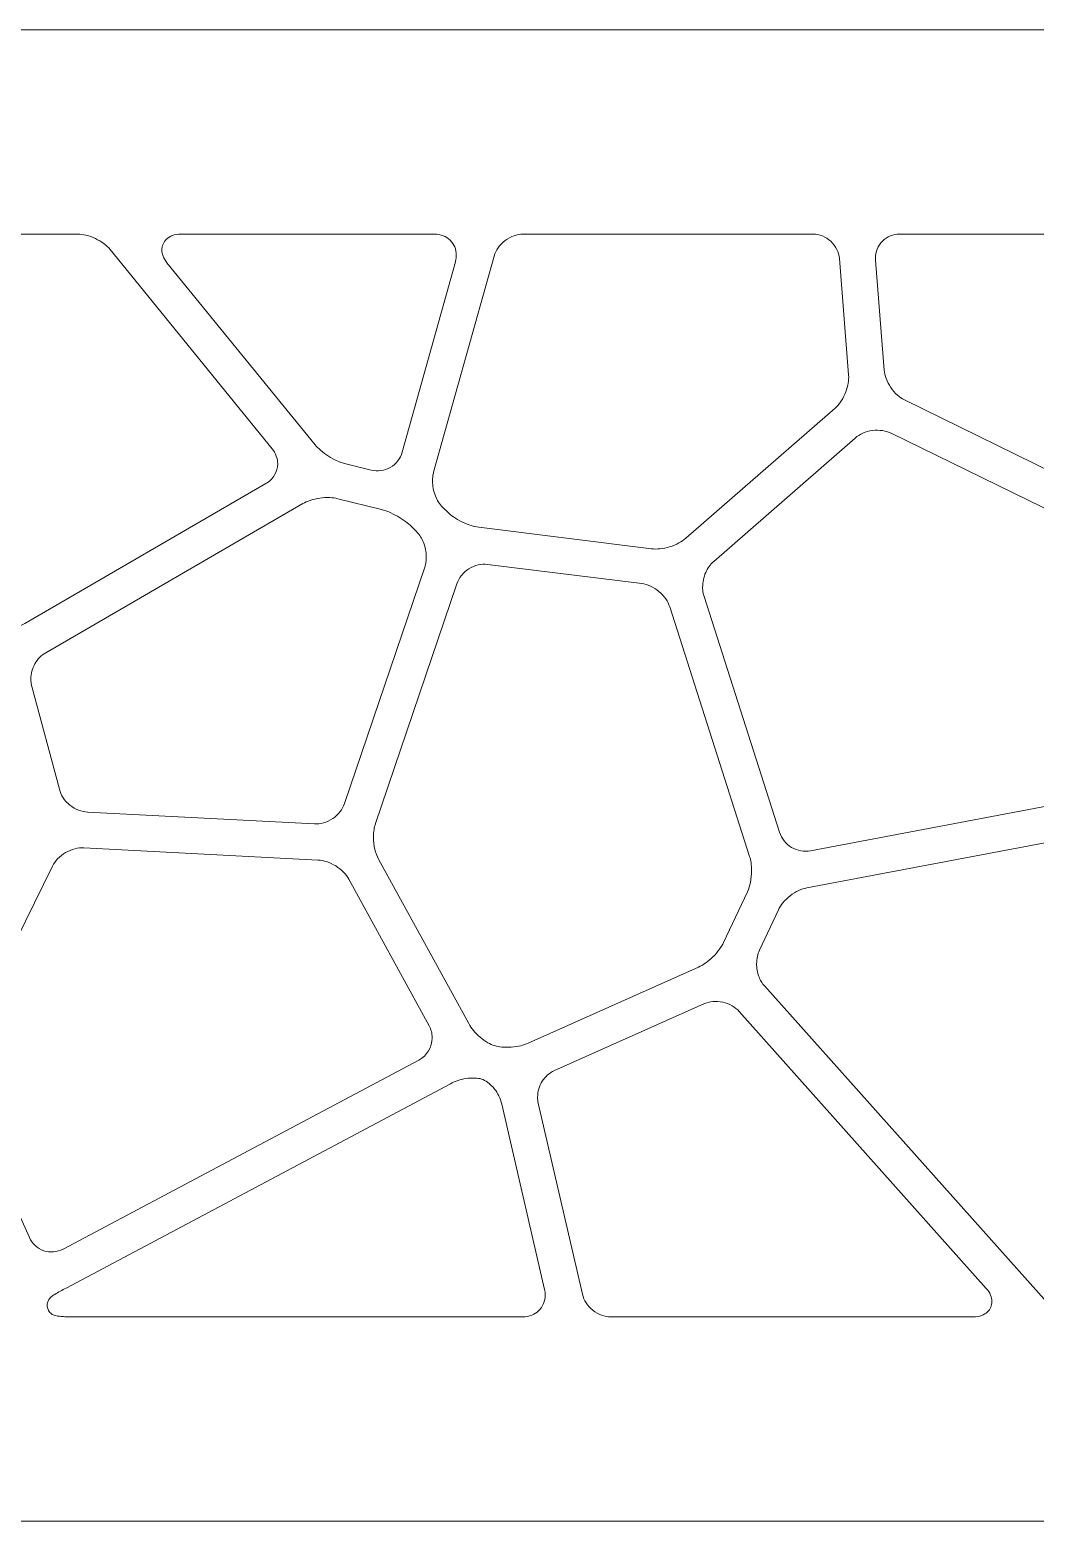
# Model space of a CAD drawing. Header units: millimetres. Extents: x -284 to 276, y -198 to 232.
# Drawn here: x -217.7 to -150.3, y -93.7 to 6.3 of the extents above; entities that cross this region are included whole.
import ezdxf

# ---------------------------------------------------------------- set-up
doc = ezdxf.new("R2010")
doc.units = ezdxf.units.MM
doc.header["$MEASUREMENT"] = 0
doc.layers.add('Layer 1', color=7, linetype='Continuous')

msp = doc.modelspace()

# ---------------------------------------------------------------- linework, layer by layer
at = {"layer": 'Layer 1', "color": 1, "lineweight": 9}
for points, knots in [([(-274.1577, 6.2933), (-274.1577, 6.2933), (-274.1577, -93.7066), (-274.1577, -93.7066), (-274.1577, -93.7066), (-274.1577, -93.7066), (68.8423, -93.7066), (68.8423, -93.7066), (68.8423, -93.7066), (68.8423, -93.7066), (68.8423, -85.5516), (68.8423, -85.5516), (68.8423, -85.5516), (68.8423, -85.5516), (63.0613, -58.7066), (63.0613, -58.7066), (63.0613, -58.7066), (63.0613, -58.7066), (37.9013, -58.7066), (37.9013, -58.7066), (37.9013, -58.7066), (37.9013, -58.7066), (37.9013, -28.7067), (37.9013, -28.7067), (37.9013, -28.7067), (37.9013, -28.7067), (57.6423, -28.7067), (57.6423, -28.7067), (57.6423, -28.7067), (57.6423, -28.7067), (51.8613, -1.8506), (51.8613, -1.8506), (51.8613, -1.8506), (51.8613, -1.8506), (51.8613, 6.2933), (51.8613, 6.2933), (51.8613, 6.2933), (51.8613, 6.2933), (-274.1577, 6.2933), (-274.1577, 6.2933)], [0, 0, 0, 0, 0.0909091, 0.0909091, 0.0909091, 0.0909091, 0.1818182, 0.1818182, 0.1818182, 0.1818182, 0.2727273, 0.2727273, 0.2727273, 0.2727273, 0.3636364, 0.3636364, 0.3636364, 0.3636364, 0.4545455, 0.4545455, 0.4545455, 0.4545455, 0.5454545, 0.5454545, 0.5454545, 0.5454545, 0.6363636, 0.6363636, 0.6363636, 0.6363636, 0.7272727, 0.7272727, 0.7272727, 0.7272727, 0.8181818, 0.8181818, 0.8181818, 0.8181818, 1, 1, 1, 1]), ([(-229.6717, -20.5667), (-229.6717, -20.5667), (-229.6717, -20.5667), (-229.6717, -20.5667), (-229.6717, -20.5667), (-229.6718, -20.45), (-229.6674, -20.3333), (-229.6584, -20.2171), (-229.6584, -20.2171), (-229.6511, -20.1234), (-229.6393, -20.0303), (-229.623, -19.9379), (-229.623, -19.9379), (-229.623, -19.9379), (-227.7087, -8.9716), (-227.7087, -8.9716), (-227.7087, -8.9716), (-227.6718, -8.761), (-227.5973, -8.5585), (-227.4887, -8.3741), (-227.4887, -8.3741), (-227.3741, -8.1795), (-227.2271, -8.0058), (-227.0542, -7.8603), (-227.0542, -7.8603), (-226.8813, -7.715), (-226.6849, -7.6001), (-226.4734, -7.5207), (-226.4734, -7.5207), (-226.2731, -7.4454), (-226.0608, -7.407), (-225.8468, -7.407), (-225.8468, -7.407), (-225.8468, -7.407), (-214.4817, -7.4066), (-214.4817, -7.4066), (-214.4817, -7.4066), (-214.2948, -7.4067), (-214.1086, -7.4295), (-213.9273, -7.4748), (-213.9273, -7.4748), (-213.7076, -7.5293), (-213.494, -7.6056), (-213.2896, -7.7028), (-213.2896, -7.7028), (-213.0853, -7.8), (-212.8912, -7.9174), (-212.7104, -8.0532), (-212.7104, -8.0532), (-212.5609, -8.1655), (-212.4256, -8.2955), (-212.3076, -8.4406), (-212.3076, -8.4406), (-212.3076, -8.4406), (-201.4277, -21.8066), (-201.4277, -21.8066), (-201.4277, -21.8066), (-201.3116, -21.9496), (-201.2202, -22.1108), (-201.1574, -22.284), (-201.1574, -22.284), (-201.0971, -22.4495), (-201.0663, -22.6245), (-201.0663, -22.8007), (-201.0663, -22.8007), (-201.0663, -23.0664), (-201.1377, -23.3274), (-201.2728, -23.5561), (-201.2728, -23.5561), (-201.4137, -23.7944), (-201.6136, -23.9927), (-201.853, -24.1318), (-201.853, -24.1318), (-201.853, -24.1318), (-218.0257, -33.5187), (-218.0257, -33.5187), (-218.0257, -33.5187), (-218.1999, -33.6199), (-218.3885, -33.6939), (-218.585, -33.7384), (-218.585, -33.7384), (-218.8063, -33.7884), (-219.0334, -33.8084), (-219.26, -33.7977), (-219.26, -33.7977), (-219.4865, -33.787), (-219.7107, -33.7459), (-219.9262, -33.6755), (-219.9262, -33.6755), (-220.1177, -33.613), (-220.2987, -33.5215), (-220.4627, -33.4046), (-220.4627, -33.4046), (-220.4627, -33.4046), (-225.8237, -29.5787), (-225.8237, -29.5787), (-225.8237, -29.5787), (-225.963, -29.4791), (-226.0941, -29.3684), (-226.2154, -29.2475), (-226.2154, -29.2475), (-226.3711, -29.0926), (-226.5168, -28.9281), (-226.6516, -28.7546), (-226.6516, -28.7546), (-226.7865, -28.5812), (-226.9102, -28.3996), (-227.022, -28.2104), (-227.022, -28.2104), (-227.1092, -28.0632), (-227.1842, -27.909), (-227.2463, -27.7495), (-227.2463, -27.7495), (-227.2463, -27.7495), (-229.3947, -22.2286), (-229.3947, -22.2286), (-229.3947, -22.2286), (-229.4861, -21.9944), (-229.553, -21.7512), (-229.5945, -21.5031), (-229.5945, -21.5031), (-229.6461, -21.1937), (-229.672, -20.8804), (-229.672, -20.5666), (-229.672, -20.5666), (-229.672, -20.5666), (-229.6717, -20.5667), (-229.6717, -20.5667)], [0, 0, 0, 0, 0.030303, 0.030303, 0.030303, 0.030303, 0.0606061, 0.0606061, 0.0606061, 0.0606061, 0.0909091, 0.0909091, 0.0909091, 0.0909091, 0.1212121, 0.1212121, 0.1212121, 0.1212121, 0.1515152, 0.1515152, 0.1515152, 0.1515152, 0.1818182, 0.1818182, 0.1818182, 0.1818182, 0.2121212, 0.2121212, 0.2121212, 0.2121212, 0.2424242, 0.2424242, 0.2424242, 0.2424242, 0.2727273, 0.2727273, 0.2727273, 0.2727273, 0.3030303, 0.3030303, 0.3030303, 0.3030303, 0.3333333, 0.3333333, 0.3333333, 0.3333333, 0.3636364, 0.3636364, 0.3636364, 0.3636364, 0.3939394, 0.3939394, 0.3939394, 0.3939394, 0.4242424, 0.4242424, 0.4242424, 0.4242424, 0.4545455, 0.4545455, 0.4545455, 0.4545455, 0.4848485, 0.4848485, 0.4848485, 0.4848485, 0.5151515, 0.5151515, 0.5151515, 0.5151515, 0.5454545, 0.5454545, 0.5454545, 0.5454545, 0.5757576, 0.5757576, 0.5757576, 0.5757576, 0.6060606, 0.6060606, 0.6060606, 0.6060606, 0.6363636, 0.6363636, 0.6363636, 0.6363636, 0.6666667, 0.6666667, 0.6666667, 0.6666667, 0.6969697, 0.6969697, 0.6969697, 0.6969697, 0.7272727, 0.7272727, 0.7272727, 0.7272727, 0.7575758, 0.7575758, 0.7575758, 0.7575758, 0.7878788, 0.7878788, 0.7878788, 0.7878788, 0.8181818, 0.8181818, 0.8181818, 0.8181818, 0.8484848, 0.8484848, 0.8484848, 0.8484848, 0.8787879, 0.8787879, 0.8787879, 0.8787879, 0.9090909, 0.9090909, 0.9090909, 0.9090909, 0.9393939, 0.9393939, 0.9393939, 0.9393939, 1, 1, 1, 1]), ([(-208.8327, -8.4707), (-208.8327, -8.3328), (-208.8052, -8.1963), (-208.7519, -8.0691), (-208.7519, -8.0691), (-208.701, -7.9473), (-208.6253, -7.8377), (-208.5296, -7.7468), (-208.5296, -7.7468), (-208.4159, -7.6388), (-208.281, -7.5559), (-208.1335, -7.503), (-208.1335, -7.503), (-207.9567, -7.4395), (-207.7702, -7.4071), (-207.5824, -7.4071), (-207.5824, -7.4071), (-207.5824, -7.4071), (-190.5537, -7.4066), (-190.5537, -7.4066), (-190.5537, -7.4066), (-190.3529, -7.4067), (-190.1539, -7.444), (-189.9667, -7.5166), (-189.9667, -7.5166), (-189.7952, -7.583), (-189.6388, -7.6834), (-189.5072, -7.8117), (-189.5072, -7.8117), (-189.3744, -7.9411), (-189.2693, -8.0963), (-189.1981, -8.2675), (-189.1981, -8.2675), (-189.1252, -8.4429), (-189.0876, -8.6311), (-189.0876, -8.821), (-189.0876, -8.821), (-189.0876, -8.8936), (-189.0927, -8.966), (-189.1028, -9.0379), (-189.1028, -9.0379), (-189.1132, -9.1124), (-189.1287, -9.1861), (-189.149, -9.2584), (-189.149, -9.2584), (-189.149, -9.2584), (-192.7197, -22.0176), (-192.7197, -22.0176), (-192.7197, -22.0176), (-192.8407, -22.451), (-193.1263, -22.8201), (-193.5152, -23.0463), (-193.5152, -23.0463), (-193.9042, -23.2724), (-194.3665, -23.3378), (-194.803, -23.2288), (-194.803, -23.2288), (-194.803, -23.2288), (-196.5867, -22.7826), (-196.5867, -22.7826), (-196.5867, -22.7826), (-196.7559, -22.7403), (-196.921, -22.6829), (-197.0799, -22.6112), (-197.0799, -22.6112), (-197.2816, -22.5199), (-197.4766, -22.4143), (-197.6635, -22.2955), (-197.6635, -22.2955), (-197.8504, -22.1765), (-198.0288, -22.0445), (-198.1971, -21.9003), (-198.1971, -21.9003), (-198.3294, -21.7871), (-198.4512, -21.6621), (-198.5611, -21.527), (-198.5611, -21.527), (-198.5611, -21.527), (-208.4947, -9.3247), (-208.4947, -9.3247), (-208.4947, -9.3247), (-208.6034, -9.1905), (-208.691, -9.0406), (-208.7544, -8.8802), (-208.7544, -8.8802), (-208.8061, -8.7498), (-208.8326, -8.6108), (-208.8326, -8.4707), (-208.8326, -8.4707), (-208.8326, -8.4707), (-208.8327, -8.4707), (-208.8327, -8.4707)], [0, 0, 0, 0, 0.0416667, 0.0416667, 0.0416667, 0.0416667, 0.0833333, 0.0833333, 0.0833333, 0.0833333, 0.125, 0.125, 0.125, 0.125, 0.1666667, 0.1666667, 0.1666667, 0.1666667, 0.2083333, 0.2083333, 0.2083333, 0.2083333, 0.25, 0.25, 0.25, 0.25, 0.2916667, 0.2916667, 0.2916667, 0.2916667, 0.3333333, 0.3333333, 0.3333333, 0.3333333, 0.375, 0.375, 0.375, 0.375, 0.4166667, 0.4166667, 0.4166667, 0.4166667, 0.4583333, 0.4583333, 0.4583333, 0.4583333, 0.5, 0.5, 0.5, 0.5, 0.5416667, 0.5416667, 0.5416667, 0.5416667, 0.5833333, 0.5833333, 0.5833333, 0.5833333, 0.625, 0.625, 0.625, 0.625, 0.6666667, 0.6666667, 0.6666667, 0.6666667, 0.7083333, 0.7083333, 0.7083333, 0.7083333, 0.75, 0.75, 0.75, 0.75, 0.7916667, 0.7916667, 0.7916667, 0.7916667, 0.8333333, 0.8333333, 0.8333333, 0.8333333, 0.875, 0.875, 0.875, 0.875, 0.9166667, 0.9166667, 0.9166667, 0.9166667, 1, 1, 1, 1]), ([(-173.7017, -27.8027), (-173.8409, -27.924), (-173.9937, -28.0288), (-174.157, -28.1149), (-174.157, -28.1149), (-174.3566, -28.2202), (-174.5657, -28.3065), (-174.7814, -28.3724), (-174.7814, -28.3724), (-174.9972, -28.4384), (-175.2188, -28.4838), (-175.4432, -28.5082), (-175.4432, -28.5082), (-175.6266, -28.5279), (-175.8117, -28.5266), (-175.9947, -28.5037), (-175.9947, -28.5037), (-175.9947, -28.5037), (-187.5817, -27.0617), (-187.5817, -27.0617), (-187.5817, -27.0617), (-187.7555, -27.0401), (-187.9269, -27.0026), (-188.0937, -26.9494), (-188.0937, -26.9494), (-188.3052, -26.882), (-188.5115, -26.7992), (-188.711, -26.7015), (-188.711, -26.7015), (-188.9105, -26.604), (-189.1026, -26.4921), (-189.2858, -26.3664), (-189.2858, -26.3664), (-189.4303, -26.2673), (-189.5654, -26.1552), (-189.6892, -26.0312), (-189.6892, -26.0312), (-189.6892, -26.0312), (-189.9917, -25.7286), (-189.9917, -25.7286), (-189.9917, -25.7286), (-190.2105, -25.5094), (-190.3815, -25.247), (-190.4936, -24.9584), (-190.4936, -24.9584), (-190.6185, -24.6369), (-190.6826, -24.295), (-190.6826, -23.9501), (-190.6826, -23.9501), (-190.6826, -23.9501), (-190.6827, -23.9497), (-190.6827, -23.9497), (-190.6827, -23.9497), (-190.6827, -23.8486), (-190.6761, -23.7477), (-190.6629, -23.6474), (-190.6629, -23.6474), (-190.6509, -23.5554), (-190.6324, -23.4645), (-190.6075, -23.3751), (-190.6075, -23.3751), (-190.6075, -23.3751), (-186.5517, -8.8816), (-186.5517, -8.8816), (-186.5517, -8.8816), (-186.4956, -8.6818), (-186.4058, -8.4928), (-186.2863, -8.3232), (-186.2863, -8.3232), (-186.1551, -8.1368), (-185.9959, -7.9719), (-185.8143, -7.8341), (-185.8143, -7.8341), (-185.6327, -7.6963), (-185.4308, -7.5874), (-185.2159, -7.5115), (-185.2159, -7.5115), (-185.0205, -7.4422), (-184.8147, -7.407), (-184.6075, -7.407), (-184.6075, -7.407), (-184.6075, -7.407), (-165.1737, -7.4066), (-165.1737, -7.4066), (-165.1737, -7.4066), (-164.9567, -7.4067), (-164.7417, -7.4482), (-164.5403, -7.5291), (-164.5403, -7.5291), (-164.3304, -7.6131), (-164.1376, -7.7349), (-163.9715, -7.8884), (-163.9715, -7.8884), (-163.8054, -8.0419), (-163.6687, -8.2245), (-163.5684, -8.4272), (-163.5684, -8.4272), (-163.4721, -8.6215), (-163.4138, -8.8325), (-163.3967, -9.0488), (-163.3967, -9.0488), (-163.3967, -9.0488), (-162.7807, -16.8336), (-162.7807, -16.8336), (-162.7807, -16.8336), (-162.7807, -16.8336), (-162.7747, -16.9956), (-162.7747, -16.9956), (-162.7747, -16.9956), (-162.7746, -17.1786), (-162.795, -17.3609), (-162.8355, -17.5393), (-162.8355, -17.5393), (-162.8822, -17.7439), (-162.9487, -17.9437), (-163.0341, -18.1354), (-163.0341, -18.1354), (-163.1203, -18.3289), (-163.2251, -18.5135), (-163.3472, -18.6866), (-163.3472, -18.6866), (-163.4467, -18.8279), (-163.5628, -18.9566), (-163.693, -19.0701), (-163.693, -19.0701), (-163.693, -19.0701), (-173.7017, -27.8027), (-173.7017, -27.8027)], [0, 0, 0, 0, 0.030303, 0.030303, 0.030303, 0.030303, 0.0606061, 0.0606061, 0.0606061, 0.0606061, 0.0909091, 0.0909091, 0.0909091, 0.0909091, 0.1212121, 0.1212121, 0.1212121, 0.1212121, 0.1515152, 0.1515152, 0.1515152, 0.1515152, 0.1818182, 0.1818182, 0.1818182, 0.1818182, 0.2121212, 0.2121212, 0.2121212, 0.2121212, 0.2424242, 0.2424242, 0.2424242, 0.2424242, 0.2727273, 0.2727273, 0.2727273, 0.2727273, 0.3030303, 0.3030303, 0.3030303, 0.3030303, 0.3333333, 0.3333333, 0.3333333, 0.3333333, 0.3636364, 0.3636364, 0.3636364, 0.3636364, 0.3939394, 0.3939394, 0.3939394, 0.3939394, 0.4242424, 0.4242424, 0.4242424, 0.4242424, 0.4545455, 0.4545455, 0.4545455, 0.4545455, 0.4848485, 0.4848485, 0.4848485, 0.4848485, 0.5151515, 0.5151515, 0.5151515, 0.5151515, 0.5454545, 0.5454545, 0.5454545, 0.5454545, 0.5757576, 0.5757576, 0.5757576, 0.5757576, 0.6060606, 0.6060606, 0.6060606, 0.6060606, 0.6363636, 0.6363636, 0.6363636, 0.6363636, 0.6666667, 0.6666667, 0.6666667, 0.6666667, 0.6969697, 0.6969697, 0.6969697, 0.6969697, 0.7272727, 0.7272727, 0.7272727, 0.7272727, 0.7575758, 0.7575758, 0.7575758, 0.7575758, 0.7878788, 0.7878788, 0.7878788, 0.7878788, 0.8181818, 0.8181818, 0.8181818, 0.8181818, 0.8484848, 0.8484848, 0.8484848, 0.8484848, 0.8787879, 0.8787879, 0.8787879, 0.8787879, 0.9090909, 0.9090909, 0.9090909, 0.9090909, 0.9393939, 0.9393939, 0.9393939, 0.9393939, 1, 1, 1, 1]), ([(-159.0307, -18.5267), (-159.206, -18.4408), (-159.3684, -18.3308), (-159.5132, -18.1999), (-159.5132, -18.1999), (-159.6818, -18.0478), (-159.8316, -17.8759), (-159.9594, -17.688), (-159.9594, -17.688), (-160.0871, -17.5002), (-160.192, -17.2978), (-160.2716, -17.0851), (-160.2716, -17.0851), (-160.34, -16.9024), (-160.3826, -16.7109), (-160.398, -16.5165), (-160.398, -16.5165), (-160.398, -16.5165), (-160.9807, -9.1586), (-160.9807, -9.1586), (-160.9807, -9.1586), (-160.9807, -9.1586), (-160.9857, -9.0256), (-160.9857, -9.0256), (-160.9857, -9.0256), (-160.9859, -8.5966), (-160.815, -8.1848), (-160.5113, -7.8818), (-160.5113, -7.8818), (-160.2061, -7.5778), (-159.7926, -7.4071), (-159.3619, -7.4071), (-159.3619, -7.4071), (-159.3619, -7.4071), (-137.9587, -7.4066), (-137.9587, -7.4066), (-137.9587, -7.4066), (-137.5319, -7.4067), (-137.1224, -7.576), (-136.8199, -7.877), (-136.8199, -7.877), (-136.5191, -8.1763), (-136.3499, -8.5834), (-136.3499, -9.0077), (-136.3499, -9.0077), (-136.3499, -9.0365), (-136.3505, -9.0654), (-136.3519, -9.0944), (-136.3519, -9.0944), (-136.3531, -9.1193), (-136.355, -9.1444), (-136.3576, -9.1692), (-136.3576, -9.1692), (-136.3576, -9.1692), (-137.1387, -17.3057), (-137.1387, -17.3057), (-137.1387, -17.3057), (-137.1565, -17.4926), (-137.1975, -17.6766), (-137.2606, -17.8535), (-137.2606, -17.8535), (-137.3368, -18.0667), (-137.4346, -18.2717), (-137.5526, -18.4652), (-137.5526, -18.4652), (-137.6705, -18.6585), (-137.8079, -18.8391), (-137.9626, -19.0044), (-137.9626, -19.0044), (-138.091, -19.1415), (-138.2358, -19.2622), (-138.3938, -19.3638), (-138.3938, -19.3638), (-138.3938, -19.3638), (-145.4037, -23.8667), (-145.4037, -23.8667), (-145.4037, -23.8667), (-145.5672, -23.9717), (-145.7446, -24.0538), (-145.9306, -24.1101), (-145.9306, -24.1101), (-146.148, -24.176), (-146.3724, -24.216), (-146.5991, -24.2292), (-146.5991, -24.2292), (-146.8259, -24.2424), (-147.0535, -24.2286), (-147.2771, -24.1884), (-147.2771, -24.1884), (-147.4685, -24.1538), (-147.6542, -24.0929), (-147.8289, -24.0073), (-147.8289, -24.0073), (-147.8289, -24.0073), (-159.0307, -18.5267), (-159.0307, -18.5267)], [0, 0, 0, 0, 0.04, 0.04, 0.04, 0.04, 0.08, 0.08, 0.08, 0.08, 0.12, 0.12, 0.12, 0.12, 0.16, 0.16, 0.16, 0.16, 0.2, 0.2, 0.2, 0.2, 0.24, 0.24, 0.24, 0.24, 0.28, 0.28, 0.28, 0.28, 0.32, 0.32, 0.32, 0.32, 0.36, 0.36, 0.36, 0.36, 0.4, 0.4, 0.4, 0.4, 0.44, 0.44, 0.44, 0.44, 0.48, 0.48, 0.48, 0.48, 0.52, 0.52, 0.52, 0.52, 0.56, 0.56, 0.56, 0.56, 0.6, 0.6, 0.6, 0.6, 0.64, 0.64, 0.64, 0.64, 0.68, 0.68, 0.68, 0.68, 0.72, 0.72, 0.72, 0.72, 0.76, 0.76, 0.76, 0.76, 0.8, 0.8, 0.8, 0.8, 0.84, 0.84, 0.84, 0.84, 0.88, 0.88, 0.88, 0.88, 0.92, 0.92, 0.92, 0.92, 1, 1, 1, 1]), ([(-167.4167, -47.5117), (-167.4167, -47.5117), (-172.4787, -31.6997), (-172.4787, -31.6997), (-172.4787, -31.6997), (-172.5093, -31.6042), (-172.5321, -31.5063), (-172.547, -31.4072), (-172.547, -31.4072), (-172.563, -31.3001), (-172.5711, -31.192), (-172.5711, -31.0839), (-172.5711, -31.0839), (-172.5711, -31.0839), (-172.5707, -31.0836), (-172.5707, -31.0836), (-172.5707, -31.0836), (-172.5708, -30.7432), (-172.5014, -30.4063), (-172.3669, -30.0937), (-172.3669, -30.0937), (-172.2438, -29.8081), (-172.058, -29.5535), (-171.8236, -29.3489), (-171.8236, -29.3489), (-171.8236, -29.3489), (-162.3457, -21.0796), (-162.3457, -21.0796), (-162.3457, -21.0796), (-162.1926, -20.9461), (-162.0197, -20.8372), (-161.8332, -20.7567), (-161.8332, -20.7567), (-161.6251, -20.6669), (-161.4055, -20.6062), (-161.1807, -20.5765), (-161.1807, -20.5765), (-160.9561, -20.5469), (-160.7284, -20.5486), (-160.5041, -20.5814), (-160.5041, -20.5814), (-160.3033, -20.6109), (-160.1081, -20.6713), (-159.9258, -20.7606), (-159.9258, -20.7606), (-159.9258, -20.7606), (-148.7337, -26.2366), (-148.7337, -26.2366), (-148.7337, -26.2366), (-148.5658, -26.3187), (-148.4086, -26.421), (-148.2654, -26.5412), (-148.2654, -26.5412), (-148.0922, -26.6867), (-147.934, -26.8491), (-147.7932, -27.0262), (-147.7932, -27.0262), (-147.6523, -27.2034), (-147.5296, -27.3944), (-147.4268, -27.5961), (-147.4268, -27.5961), (-147.342, -27.7626), (-147.2778, -27.9388), (-147.2357, -28.1208), (-147.2357, -28.1208), (-147.2357, -28.1208), (-144.4457, -40.1616), (-144.4457, -40.1616), (-144.4457, -40.1616), (-144.4242, -40.2543), (-144.4084, -40.3483), (-144.3984, -40.4429), (-144.3984, -40.4429), (-144.3868, -40.5523), (-144.381, -40.6624), (-144.381, -40.7725), (-144.381, -40.7725), (-144.381, -41.1019), (-144.4224, -41.4298), (-144.5042, -41.7489), (-144.5042, -41.7489), (-144.5732, -42.0181), (-144.6821, -42.2754), (-144.8272, -42.5124), (-144.8272, -42.5124), (-144.8272, -42.5124), (-145.7737, -44.0576), (-145.7737, -44.0576), (-145.7737, -44.0576), (-145.87, -44.2145), (-145.984, -44.3597), (-146.1135, -44.4905), (-146.1135, -44.4905), (-146.272, -44.6508), (-146.4453, -44.7961), (-146.6309, -44.9242), (-146.6309, -44.9242), (-146.8165, -45.0524), (-147.0137, -45.163), (-147.2198, -45.2543), (-147.2198, -45.2543), (-147.3882, -45.3288), (-147.5645, -45.3839), (-147.7454, -45.4182), (-147.7454, -45.4182), (-147.7454, -45.4182), (-165.3317, -48.7516), (-165.3317, -48.7516), (-165.3317, -48.7516), (-165.7706, -48.835), (-166.225, -48.7547), (-166.609, -48.5265), (-166.609, -48.5265), (-166.9928, -48.2981), (-167.28, -47.937), (-167.4163, -47.5117), (-167.4163, -47.5117), (-167.4163, -47.5117), (-167.4167, -47.5117), (-167.4167, -47.5117)], [0, 0, 0, 0, 0.0322581, 0.0322581, 0.0322581, 0.0322581, 0.0645161, 0.0645161, 0.0645161, 0.0645161, 0.0967742, 0.0967742, 0.0967742, 0.0967742, 0.1290323, 0.1290323, 0.1290323, 0.1290323, 0.1612903, 0.1612903, 0.1612903, 0.1612903, 0.1935484, 0.1935484, 0.1935484, 0.1935484, 0.2258065, 0.2258065, 0.2258065, 0.2258065, 0.2580645, 0.2580645, 0.2580645, 0.2580645, 0.2903226, 0.2903226, 0.2903226, 0.2903226, 0.3225806, 0.3225806, 0.3225806, 0.3225806, 0.3548387, 0.3548387, 0.3548387, 0.3548387, 0.3870968, 0.3870968, 0.3870968, 0.3870968, 0.4193548, 0.4193548, 0.4193548, 0.4193548, 0.4516129, 0.4516129, 0.4516129, 0.4516129, 0.483871, 0.483871, 0.483871, 0.483871, 0.516129, 0.516129, 0.516129, 0.516129, 0.5483871, 0.5483871, 0.5483871, 0.5483871, 0.5806452, 0.5806452, 0.5806452, 0.5806452, 0.6129032, 0.6129032, 0.6129032, 0.6129032, 0.6451613, 0.6451613, 0.6451613, 0.6451613, 0.6774194, 0.6774194, 0.6774194, 0.6774194, 0.7096774, 0.7096774, 0.7096774, 0.7096774, 0.7419355, 0.7419355, 0.7419355, 0.7419355, 0.7741935, 0.7741935, 0.7741935, 0.7741935, 0.8064516, 0.8064516, 0.8064516, 0.8064516, 0.8387097, 0.8387097, 0.8387097, 0.8387097, 0.8709677, 0.8709677, 0.8709677, 0.8709677, 0.9032258, 0.9032258, 0.9032258, 0.9032258, 0.9354839, 0.9354839, 0.9354839, 0.9354839, 1, 1, 1, 1]), ([(-216.6237, -35.4796), (-216.6237, -35.4796), (-199.3907, -25.4776), (-199.3907, -25.4776), (-199.3907, -25.4776), (-199.2343, -25.3868), (-199.0686, -25.313), (-198.8965, -25.2576), (-198.8965, -25.2576), (-198.6829, -25.1885), (-198.4637, -25.1381), (-198.2414, -25.1067), (-198.2414, -25.1067), (-198.0191, -25.0753), (-197.7945, -25.0631), (-197.5701, -25.07), (-197.5701, -25.07), (-197.3894, -25.0758), (-197.2098, -25.1006), (-197.0345, -25.1444), (-197.0345, -25.1444), (-197.0345, -25.1444), (-194.1037, -25.8777), (-194.1037, -25.8777), (-194.1037, -25.8777), (-193.9397, -25.9187), (-193.779, -25.9721), (-193.6231, -26.0375), (-193.6231, -26.0375), (-193.4217, -26.1221), (-193.2255, -26.2183), (-193.0356, -26.3259), (-193.0356, -26.3259), (-192.8456, -26.4335), (-192.6621, -26.5524), (-192.486, -26.6815), (-192.486, -26.6815), (-192.3497, -26.7817), (-192.2211, -26.892), (-192.1016, -27.0117), (-192.1016, -27.0117), (-192.1016, -27.0117), (-191.7597, -27.3536), (-191.7597, -27.3536), (-191.7597, -27.3536), (-191.5509, -27.5627), (-191.3878, -27.813), (-191.2808, -28.0886), (-191.2808, -28.0886), (-191.1616, -28.3953), (-191.1004, -28.7217), (-191.1004, -29.0508), (-191.1004, -29.0508), (-191.1004, -29.1713), (-191.1098, -29.2917), (-191.1286, -29.4109), (-191.1286, -29.4109), (-191.1455, -29.5185), (-191.1717, -29.6247), (-191.2069, -29.7277), (-191.2069, -29.7277), (-191.2069, -29.7277), (-196.5877, -45.5876), (-196.5877, -45.5876), (-196.5877, -45.5876), (-196.6541, -45.7836), (-196.7535, -45.9671), (-196.8814, -46.1298), (-196.8814, -46.1298), (-197.0224, -46.309), (-197.1903, -46.4654), (-197.379, -46.5933), (-197.379, -46.5933), (-197.5676, -46.7213), (-197.7749, -46.8194), (-197.9934, -46.8841), (-197.9934, -46.8841), (-198.1921, -46.9428), (-198.3995, -46.9675), (-198.6065, -46.9567), (-198.6065, -46.9567), (-198.6065, -46.9567), (-213.8097, -46.1676), (-213.8097, -46.1676), (-213.8097, -46.1676), (-214.0177, -46.1566), (-214.2226, -46.1117), (-214.416, -46.0344), (-214.416, -46.0344), (-214.6257, -45.9509), (-214.8216, -45.8361), (-214.997, -45.6941), (-214.997, -45.6941), (-215.1725, -45.5522), (-215.3255, -45.3843), (-215.451, -45.1968), (-215.451, -45.1968), (-215.5666, -45.0237), (-215.6531, -44.8327), (-215.707, -44.6315), (-215.707, -44.6315), (-215.707, -44.6315), (-217.5537, -37.7347), (-217.5537, -37.7347), (-217.5537, -37.7347), (-217.5743, -37.6581), (-217.5898, -37.5805), (-217.6001, -37.5019), (-217.6001, -37.5019), (-217.6106, -37.4208), (-217.6159, -37.339), (-217.6159, -37.2571), (-217.6159, -37.2571), (-217.6159, -37.2571), (-217.6157, -37.2567), (-217.6157, -37.2567), (-217.6157, -37.2567), (-217.6157, -36.8912), (-217.5222, -36.5318), (-217.3441, -36.2126), (-217.3441, -36.2126), (-217.1741, -35.9083), (-216.9251, -35.6549), (-216.6235, -35.4799), (-216.6235, -35.4799), (-216.6235, -35.4799), (-216.6237, -35.4796), (-216.6237, -35.4796)], [0, 0, 0, 0, 0.030303, 0.030303, 0.030303, 0.030303, 0.0606061, 0.0606061, 0.0606061, 0.0606061, 0.0909091, 0.0909091, 0.0909091, 0.0909091, 0.1212121, 0.1212121, 0.1212121, 0.1212121, 0.1515152, 0.1515152, 0.1515152, 0.1515152, 0.1818182, 0.1818182, 0.1818182, 0.1818182, 0.2121212, 0.2121212, 0.2121212, 0.2121212, 0.2424242, 0.2424242, 0.2424242, 0.2424242, 0.2727273, 0.2727273, 0.2727273, 0.2727273, 0.3030303, 0.3030303, 0.3030303, 0.3030303, 0.3333333, 0.3333333, 0.3333333, 0.3333333, 0.3636364, 0.3636364, 0.3636364, 0.3636364, 0.3939394, 0.3939394, 0.3939394, 0.3939394, 0.4242424, 0.4242424, 0.4242424, 0.4242424, 0.4545455, 0.4545455, 0.4545455, 0.4545455, 0.4848485, 0.4848485, 0.4848485, 0.4848485, 0.5151515, 0.5151515, 0.5151515, 0.5151515, 0.5454545, 0.5454545, 0.5454545, 0.5454545, 0.5757576, 0.5757576, 0.5757576, 0.5757576, 0.6060606, 0.6060606, 0.6060606, 0.6060606, 0.6363636, 0.6363636, 0.6363636, 0.6363636, 0.6666667, 0.6666667, 0.6666667, 0.6666667, 0.6969697, 0.6969697, 0.6969697, 0.6969697, 0.7272727, 0.7272727, 0.7272727, 0.7272727, 0.7575758, 0.7575758, 0.7575758, 0.7575758, 0.7878788, 0.7878788, 0.7878788, 0.7878788, 0.8181818, 0.8181818, 0.8181818, 0.8181818, 0.8484848, 0.8484848, 0.8484848, 0.8484848, 0.8787879, 0.8787879, 0.8787879, 0.8787879, 0.9090909, 0.9090909, 0.9090909, 0.9090909, 0.9393939, 0.9393939, 0.9393939, 0.9393939, 1, 1, 1, 1]), ([(-172.8527, -56.5577), (-172.8527, -56.5577), (-184.2597, -61.6496), (-184.2597, -61.6496), (-184.2597, -61.6496), (-184.4246, -61.7232), (-184.5961, -61.7812), (-184.7719, -61.8228), (-184.7719, -61.8228), (-184.9783, -61.8715), (-185.1883, -61.9038), (-185.3998, -61.9191), (-185.3998, -61.9191), (-185.6149, -61.9347), (-185.831, -61.933), (-186.0459, -61.9143), (-186.0459, -61.9143), (-186.2062, -61.9003), (-186.3645, -61.869), (-186.5181, -61.8213), (-186.5181, -61.8213), (-186.674, -61.7728), (-186.8239, -61.7066), (-186.9648, -61.6241), (-186.9648, -61.6241), (-187.152, -61.5146), (-187.3294, -61.3894), (-187.4953, -61.2497), (-187.4953, -61.2497), (-187.6583, -61.1124), (-187.8094, -60.9614), (-187.9467, -60.7985), (-187.9467, -60.7985), (-188.0646, -60.6586), (-188.1683, -60.5071), (-188.2563, -60.3467), (-188.2563, -60.3467), (-188.2563, -60.3467), (-194.3007, -49.3147), (-194.3007, -49.3147), (-194.3007, -49.3147), (-194.4124, -49.1103), (-194.4954, -48.8914), (-194.5474, -48.6645), (-194.5474, -48.6645), (-194.6107, -48.3892), (-194.6426, -48.1076), (-194.6426, -47.8252), (-194.6426, -47.8252), (-194.6426, -47.8252), (-194.6427, -47.8257), (-194.6427, -47.8257), (-194.6427, -47.8257), (-194.6427, -47.6595), (-194.6303, -47.4937), (-194.6057, -47.3296), (-194.6057, -47.3296), (-194.5854, -47.1933), (-194.5528, -47.0591), (-194.5085, -46.9288), (-194.5085, -46.9288), (-194.5085, -46.9288), (-189.0517, -30.8477), (-189.0517, -30.8477), (-189.0517, -30.8477), (-188.9837, -30.6469), (-188.8807, -30.4598), (-188.7474, -30.2949), (-188.7474, -30.2949), (-188.6049, -30.1189), (-188.4341, -29.9676), (-188.2422, -29.8472), (-188.2422, -29.8472), (-188.0502, -29.7268), (-187.8396, -29.6391), (-187.6189, -29.5874), (-187.6189, -29.5874), (-187.4126, -29.5391), (-187.1993, -29.528), (-186.9891, -29.5541), (-186.9891, -29.5541), (-186.9891, -29.5541), (-176.6527, -30.8406), (-176.6527, -30.8406), (-176.6527, -30.8406), (-176.4534, -30.8653), (-176.2589, -30.9202), (-176.0759, -31.003), (-176.0759, -31.003), (-175.8692, -31.0968), (-175.6759, -31.2177), (-175.5012, -31.3625), (-175.5012, -31.3625), (-175.3266, -31.5075), (-175.172, -31.675), (-175.0417, -31.8607), (-175.0417, -31.8607), (-174.9263, -32.0252), (-174.8365, -32.2062), (-174.7752, -32.3976), (-174.7752, -32.3976), (-174.7752, -32.3976), (-169.4177, -49.1326), (-169.4177, -49.1326), (-169.4177, -49.1326), (-169.3744, -49.2677), (-169.3427, -49.4064), (-169.323, -49.5469), (-169.323, -49.5469), (-169.2988, -49.7199), (-169.2867, -49.8942), (-169.2867, -50.0688), (-169.2867, -50.0688), (-169.2867, -50.3412), (-169.3134, -50.613), (-169.3663, -50.8802), (-169.3663, -50.8802), (-169.4087, -51.0946), (-169.4773, -51.3032), (-169.5703, -51.5011), (-169.5703, -51.5011), (-169.5703, -51.5011), (-171.1667, -54.9027), (-171.1667, -54.9027), (-171.1667, -54.9027), (-171.242, -55.0636), (-171.3332, -55.2167), (-171.4387, -55.3598), (-171.4387, -55.3598), (-171.5716, -55.5393), (-171.7184, -55.7081), (-171.8778, -55.8644), (-171.8778, -55.8644), (-172.0371, -56.0208), (-172.2085, -56.1643), (-172.3904, -56.2936), (-172.3904, -56.2936), (-172.5353, -56.3969), (-172.6902, -56.4853), (-172.8526, -56.5579), (-172.8526, -56.5579), (-172.8526, -56.5579), (-172.8527, -56.5577), (-172.8527, -56.5577)], [0, 0, 0, 0, 0.027027, 0.027027, 0.027027, 0.027027, 0.0540541, 0.0540541, 0.0540541, 0.0540541, 0.0810811, 0.0810811, 0.0810811, 0.0810811, 0.1081081, 0.1081081, 0.1081081, 0.1081081, 0.1351351, 0.1351351, 0.1351351, 0.1351351, 0.1621622, 0.1621622, 0.1621622, 0.1621622, 0.1891892, 0.1891892, 0.1891892, 0.1891892, 0.2162162, 0.2162162, 0.2162162, 0.2162162, 0.2432432, 0.2432432, 0.2432432, 0.2432432, 0.2702703, 0.2702703, 0.2702703, 0.2702703, 0.2972973, 0.2972973, 0.2972973, 0.2972973, 0.3243243, 0.3243243, 0.3243243, 0.3243243, 0.3513514, 0.3513514, 0.3513514, 0.3513514, 0.3783784, 0.3783784, 0.3783784, 0.3783784, 0.4054054, 0.4054054, 0.4054054, 0.4054054, 0.4324324, 0.4324324, 0.4324324, 0.4324324, 0.4594595, 0.4594595, 0.4594595, 0.4594595, 0.4864865, 0.4864865, 0.4864865, 0.4864865, 0.5135135, 0.5135135, 0.5135135, 0.5135135, 0.5405405, 0.5405405, 0.5405405, 0.5405405, 0.5675676, 0.5675676, 0.5675676, 0.5675676, 0.5945946, 0.5945946, 0.5945946, 0.5945946, 0.6216216, 0.6216216, 0.6216216, 0.6216216, 0.6486486, 0.6486486, 0.6486486, 0.6486486, 0.6756757, 0.6756757, 0.6756757, 0.6756757, 0.7027027, 0.7027027, 0.7027027, 0.7027027, 0.7297297, 0.7297297, 0.7297297, 0.7297297, 0.7567568, 0.7567568, 0.7567568, 0.7567568, 0.7837838, 0.7837838, 0.7837838, 0.7837838, 0.8108108, 0.8108108, 0.8108108, 0.8108108, 0.8378378, 0.8378378, 0.8378378, 0.8378378, 0.8648649, 0.8648649, 0.8648649, 0.8648649, 0.8918919, 0.8918919, 0.8918919, 0.8918919, 0.9189189, 0.9189189, 0.9189189, 0.9189189, 0.9459459, 0.9459459, 0.9459459, 0.9459459, 1, 1, 1, 1]), ([(-140.5617, -69.1346), (-140.5334, -69.2356), (-140.5124, -69.3387), (-140.499, -69.4428), (-140.499, -69.4428), (-140.4838, -69.5627), (-140.4762, -69.6836), (-140.4762, -69.8045), (-140.4762, -69.8045), (-140.4762, -70.1287), (-140.5221, -70.4512), (-140.6124, -70.7626), (-140.6124, -70.7626), (-140.6896, -71.0286), (-140.8105, -71.2802), (-140.9701, -71.5065), (-140.9701, -71.5065), (-140.9701, -71.5065), (-146.1737, -78.8926), (-146.1737, -78.8926), (-146.1737, -78.8926), (-146.2626, -79.0188), (-146.3607, -79.1385), (-146.4671, -79.2504), (-146.4671, -79.2504), (-146.5869, -79.3767), (-146.7149, -79.4951), (-146.8501, -79.6048), (-146.8501, -79.6048), (-146.9289, -79.6687), (-147.0118, -79.7275), (-147.0982, -79.7807), (-147.0982, -79.7807), (-147.1672, -79.8231), (-147.2396, -79.86), (-147.3147, -79.8908), (-147.3147, -79.8908), (-147.4078, -79.929), (-147.5038, -79.9597), (-147.6019, -79.9823), (-147.6019, -79.9823), (-147.6721, -79.9985), (-147.744, -80.0068), (-147.8161, -80.0068), (-147.8161, -80.0068), (-147.8838, -80.0068), (-147.9514, -79.9997), (-148.0177, -79.9858), (-148.0177, -79.9858), (-148.1144, -79.9656), (-148.2095, -79.9386), (-148.3024, -79.9048), (-148.3024, -79.9048), (-148.3768, -79.8779), (-148.4492, -79.8456), (-148.519, -79.8085), (-148.519, -79.8085), (-148.6071, -79.7615), (-148.6925, -79.7098), (-148.7748, -79.6532), (-148.7748, -79.6532), (-148.9159, -79.5564), (-149.0515, -79.4518), (-149.181, -79.3398), (-149.181, -79.3398), (-149.2935, -79.2424), (-149.3997, -79.1378), (-149.4988, -79.0267), (-149.4988, -79.0267), (-149.4988, -79.0267), (-168.4077, -57.8406), (-168.4077, -57.8406), (-168.4077, -57.8406), (-168.5807, -57.647), (-168.7146, -57.4215), (-168.8021, -57.1771), (-168.8021, -57.1771), (-168.8999, -56.9034), (-168.9499, -56.6149), (-168.9499, -56.3245), (-168.9499, -56.3245), (-168.9499, -56.1623), (-168.9331, -56.0004), (-168.8996, -55.8418), (-168.8996, -55.8418), (-168.8694, -55.6984), (-168.8227, -55.5589), (-168.7605, -55.4263), (-168.7605, -55.4263), (-168.7605, -55.4263), (-167.4927, -52.7237), (-167.4927, -52.7237), (-167.4927, -52.7237), (-167.412, -52.5518), (-167.3096, -52.391), (-167.1878, -52.2452), (-167.1878, -52.2452), (-167.0425, -52.0712), (-166.8787, -51.9133), (-166.6996, -51.7743), (-166.6996, -51.7743), (-166.5203, -51.6353), (-166.3266, -51.516), (-166.1218, -51.4186), (-166.1218, -51.4186), (-165.9503, -51.3369), (-165.769, -51.2777), (-165.5823, -51.2424), (-165.5823, -51.2424), (-165.5823, -51.2424), (-148.1857, -47.9447), (-148.1857, -47.9447), (-148.1857, -47.9447), (-147.7456, -47.861), (-147.2898, -47.946), (-146.9091, -48.182), (-146.9091, -48.182), (-146.5284, -48.4183), (-146.2501, -48.7891), (-146.1295, -49.2205), (-146.1295, -49.2205), (-146.1295, -49.2205), (-140.5617, -69.1346), (-140.5617, -69.1346)], [0, 0, 0, 0, 0.03125, 0.03125, 0.03125, 0.03125, 0.0625, 0.0625, 0.0625, 0.0625, 0.09375, 0.09375, 0.09375, 0.09375, 0.125, 0.125, 0.125, 0.125, 0.15625, 0.15625, 0.15625, 0.15625, 0.1875, 0.1875, 0.1875, 0.1875, 0.21875, 0.21875, 0.21875, 0.21875, 0.25, 0.25, 0.25, 0.25, 0.28125, 0.28125, 0.28125, 0.28125, 0.3125, 0.3125, 0.3125, 0.3125, 0.34375, 0.34375, 0.34375, 0.34375, 0.375, 0.375, 0.375, 0.375, 0.40625, 0.40625, 0.40625, 0.40625, 0.4375, 0.4375, 0.4375, 0.4375, 0.46875, 0.46875, 0.46875, 0.46875, 0.5, 0.5, 0.5, 0.5, 0.53125, 0.53125, 0.53125, 0.53125, 0.5625, 0.5625, 0.5625, 0.5625, 0.59375, 0.59375, 0.59375, 0.59375, 0.625, 0.625, 0.625, 0.625, 0.65625, 0.65625, 0.65625, 0.65625, 0.6875, 0.6875, 0.6875, 0.6875, 0.71875, 0.71875, 0.71875, 0.71875, 0.75, 0.75, 0.75, 0.75, 0.78125, 0.78125, 0.78125, 0.78125, 0.8125, 0.8125, 0.8125, 0.8125, 0.84375, 0.84375, 0.84375, 0.84375, 0.875, 0.875, 0.875, 0.875, 0.90625, 0.90625, 0.90625, 0.90625, 0.9375, 0.9375, 0.9375, 0.9375, 1, 1, 1, 1]), ([(-215.4577, -75.4607), (-215.6573, -75.5668), (-215.8765, -75.631), (-216.1018, -75.6497), (-216.1018, -75.6497), (-216.3235, -75.6682), (-216.5467, -75.6405), (-216.7572, -75.5685), (-216.7572, -75.5685), (-216.9675, -75.4965), (-217.1607, -75.3817), (-217.3245, -75.2316), (-217.3245, -75.2316), (-217.4912, -75.0787), (-217.6252, -74.8935), (-217.7182, -74.6871), (-217.7182, -74.6871), (-217.7182, -74.6871), (-222.2887, -64.5276), (-222.2887, -64.5276), (-222.2887, -64.5276), (-222.3615, -64.3655), (-222.4153, -64.1955), (-222.449, -64.0211), (-222.449, -64.0211), (-222.4898, -63.8102), (-222.5103, -63.5959), (-222.5103, -63.381), (-222.5103, -63.381), (-222.5103, -63.381), (-222.5107, -63.3807), (-222.5107, -63.3807), (-222.5107, -63.3807), (-222.5106, -63.1436), (-222.4859, -62.9072), (-222.4371, -62.6751), (-222.4371, -62.6751), (-222.3968, -62.4834), (-222.3327, -62.2976), (-222.2461, -62.1219), (-222.2461, -62.1219), (-222.2461, -62.1219), (-216.1687, -49.7917), (-216.1687, -49.7917), (-216.1687, -49.7917), (-216.0793, -49.61), (-215.9624, -49.4433), (-215.8221, -49.2972), (-215.8221, -49.2972), (-215.665, -49.1338), (-215.4861, -48.9929), (-215.2905, -48.878), (-215.2905, -48.878), (-215.0949, -48.7633), (-214.8845, -48.676), (-214.6651, -48.6186), (-214.6651, -48.6186), (-214.4693, -48.5672), (-214.2666, -48.5465), (-214.0645, -48.5569), (-214.0645, -48.5569), (-214.0645, -48.5569), (-198.3537, -49.3727), (-198.3537, -49.3727), (-198.3537, -49.3727), (-198.1599, -49.3828), (-197.9684, -49.4194), (-197.7846, -49.4817), (-197.7846, -49.4817), (-197.5695, -49.5547), (-197.3635, -49.6525), (-197.1712, -49.7732), (-197.1712, -49.7732), (-196.9789, -49.894), (-196.8013, -50.0369), (-196.6423, -50.199), (-196.6423, -50.199), (-196.5063, -50.3375), (-196.3901, -50.4942), (-196.2968, -50.6645), (-196.2968, -50.6645), (-196.2968, -50.6645), (-190.9167, -60.4857), (-190.9167, -60.4857), (-190.9167, -60.4857), (-190.7809, -60.7337), (-190.7096, -61.012), (-190.7095, -61.2946), (-190.7095, -61.2946), (-190.7092, -61.919), (-191.0541, -62.4926), (-191.6052, -62.7858), (-191.6052, -62.7858), (-191.6052, -62.7858), (-215.4577, -75.4607), (-215.4577, -75.4607)], [0, 0, 0, 0, 0.04, 0.04, 0.04, 0.04, 0.08, 0.08, 0.08, 0.08, 0.12, 0.12, 0.12, 0.12, 0.16, 0.16, 0.16, 0.16, 0.2, 0.2, 0.2, 0.2, 0.24, 0.24, 0.24, 0.24, 0.28, 0.28, 0.28, 0.28, 0.32, 0.32, 0.32, 0.32, 0.36, 0.36, 0.36, 0.36, 0.4, 0.4, 0.4, 0.4, 0.44, 0.44, 0.44, 0.44, 0.48, 0.48, 0.48, 0.48, 0.52, 0.52, 0.52, 0.52, 0.56, 0.56, 0.56, 0.56, 0.6, 0.6, 0.6, 0.6, 0.64, 0.64, 0.64, 0.64, 0.68, 0.68, 0.68, 0.68, 0.72, 0.72, 0.72, 0.72, 0.76, 0.76, 0.76, 0.76, 0.8, 0.8, 0.8, 0.8, 0.84, 0.84, 0.84, 0.84, 0.88, 0.88, 0.88, 0.88, 0.92, 0.92, 0.92, 0.92, 1, 1, 1, 1]), ([(-153.5477, -78.0947), (-153.4267, -78.2302), (-153.3283, -78.3844), (-153.2565, -78.5512), (-153.2565, -78.5512), (-153.1992, -78.6842), (-153.1696, -78.8275), (-153.1696, -78.9723), (-153.1696, -78.9723), (-153.1696, -79.1058), (-153.1965, -79.2381), (-153.2487, -79.361), (-153.2487, -79.361), (-153.2994, -79.4802), (-153.3743, -79.5876), (-153.4687, -79.6762), (-153.4687, -79.6762), (-153.5805, -79.7813), (-153.7129, -79.8618), (-153.8575, -79.913), (-153.8575, -79.913), (-154.033, -79.9749), (-154.2178, -80.0067), (-154.404, -80.0067), (-154.404, -80.0067), (-154.404, -80.0067), (-178.7277, -80.0067), (-178.7277, -80.0067), (-178.7277, -80.0067), (-178.938, -80.0067), (-179.1467, -79.9699), (-179.3443, -79.8979), (-179.3443, -79.8979), (-179.5576, -79.8202), (-179.7571, -79.7084), (-179.9348, -79.5672), (-179.9348, -79.5672), (-180.1125, -79.4258), (-180.2662, -79.2565), (-180.3898, -79.066), (-180.3898, -79.066), (-180.5044, -78.8898), (-180.5871, -78.6946), (-180.6344, -78.4897), (-180.6344, -78.4897), (-180.6344, -78.4897), (-183.5927, -65.6747), (-183.5927, -65.6747), (-183.5927, -65.6747), (-183.6076, -65.6096), (-183.6188, -65.5439), (-183.6261, -65.4775), (-183.6261, -65.4775), (-183.6338, -65.4098), (-183.6376, -65.3417), (-183.6376, -65.2736), (-183.6376, -65.2736), (-183.6376, -65.2736), (-183.6377, -65.2737), (-183.6377, -65.2737), (-183.6377, -65.2737), (-183.6377, -64.8944), (-183.5295, -64.5226), (-183.326, -64.2026), (-183.326, -64.2026), (-183.1285, -63.8919), (-182.8438, -63.6461), (-182.5076, -63.4959), (-182.5076, -63.4959), (-182.5076, -63.4959), (-172.4957, -59.0266), (-172.4957, -59.0266), (-172.4957, -59.0266), (-172.3055, -58.9418), (-172.1026, -58.8887), (-171.8952, -58.8698), (-171.8952, -58.8698), (-171.6704, -58.8491), (-171.4438, -58.8627), (-171.2231, -58.9099), (-171.2231, -58.9099), (-171.0025, -58.9571), (-170.7903, -59.0376), (-170.5939, -59.1486), (-170.5939, -59.1486), (-170.4122, -59.2511), (-170.2486, -59.3828), (-170.1096, -59.5384), (-170.1096, -59.5384), (-170.1096, -59.5384), (-153.5477, -78.0947), (-153.5477, -78.0947)], [0, 0, 0, 0, 0.0416667, 0.0416667, 0.0416667, 0.0416667, 0.0833333, 0.0833333, 0.0833333, 0.0833333, 0.125, 0.125, 0.125, 0.125, 0.1666667, 0.1666667, 0.1666667, 0.1666667, 0.2083333, 0.2083333, 0.2083333, 0.2083333, 0.25, 0.25, 0.25, 0.25, 0.2916667, 0.2916667, 0.2916667, 0.2916667, 0.3333333, 0.3333333, 0.3333333, 0.3333333, 0.375, 0.375, 0.375, 0.375, 0.4166667, 0.4166667, 0.4166667, 0.4166667, 0.4583333, 0.4583333, 0.4583333, 0.4583333, 0.5, 0.5, 0.5, 0.5, 0.5416667, 0.5416667, 0.5416667, 0.5416667, 0.5833333, 0.5833333, 0.5833333, 0.5833333, 0.625, 0.625, 0.625, 0.625, 0.6666667, 0.6666667, 0.6666667, 0.6666667, 0.7083333, 0.7083333, 0.7083333, 0.7083333, 0.75, 0.75, 0.75, 0.75, 0.7916667, 0.7916667, 0.7916667, 0.7916667, 0.8333333, 0.8333333, 0.8333333, 0.8333333, 0.875, 0.875, 0.875, 0.875, 0.9166667, 0.9166667, 0.9166667, 0.9166667, 1, 1, 1, 1]), ([(-215.2597, -78.0736), (-215.2597, -78.0736), (-189.4797, -64.3746), (-189.4797, -64.3746), (-189.4797, -64.3746), (-189.3158, -64.2874), (-189.1449, -64.214), (-188.9688, -64.1549), (-188.9688, -64.1549), (-188.8023, -64.0993), (-188.6311, -64.0582), (-188.4574, -64.0323), (-188.4574, -64.0323), (-188.2421, -64.0002), (-188.0243, -63.987), (-187.8067, -63.9929), (-187.8067, -63.9929), (-187.6679, -63.9966), (-187.5303, -64.0195), (-187.3977, -64.0608), (-187.3977, -64.0608), (-187.2524, -64.1061), (-187.116, -64.1767), (-186.9951, -64.2692), (-186.9951, -64.2692), (-186.8186, -64.404), (-186.6589, -64.5595), (-186.5193, -64.7321), (-186.5193, -64.7321), (-186.4064, -64.8718), (-186.3105, -65.0246), (-186.2338, -65.1873), (-186.2338, -65.1873), (-186.1484, -65.368), (-186.0827, -65.5574), (-186.0378, -65.7521), (-186.0378, -65.7521), (-186.0378, -65.7521), (-183.1707, -78.1746), (-183.1707, -78.1746), (-183.1707, -78.1746), (-183.1563, -78.2362), (-183.1454, -78.2986), (-183.138, -78.3614), (-183.138, -78.3614), (-183.1309, -78.4225), (-183.1274, -78.4839), (-183.1274, -78.5452), (-183.1274, -78.5452), (-183.1274, -78.742), (-183.1659, -78.9371), (-183.2409, -79.1192), (-183.2409, -79.1192), (-183.3133, -79.2953), (-183.4208, -79.455), (-183.5567, -79.5884), (-183.5567, -79.5884), (-183.6918, -79.7211), (-183.8524, -79.825), (-184.0287, -79.8939), (-184.0287, -79.8939), (-184.2195, -79.9686), (-184.4226, -80.0068), (-184.6274, -80.0068), (-184.6274, -80.0068), (-184.6274, -80.0068), (-214.8337, -80.0067), (-214.8337, -80.0067), (-214.8337, -80.0067), (-214.9775, -80.0067), (-215.1212, -80.0045), (-215.2649, -80.0002), (-215.2649, -80.0002), (-215.3717, -79.9967), (-215.4785, -79.9912), (-215.585, -79.9835), (-215.585, -79.9835), (-215.7451, -79.9719), (-215.9033, -79.9415), (-216.0564, -79.8931), (-216.0564, -79.8931), (-216.1421, -79.866), (-216.2211, -79.8211), (-216.2882, -79.7613), (-216.2882, -79.7613), (-216.3624, -79.6951), (-216.4218, -79.614), (-216.4624, -79.5233), (-216.4624, -79.5233), (-216.5031, -79.4325), (-216.5241, -79.334), (-216.5241, -79.2346), (-216.5241, -79.2346), (-216.5241, -79.2346), (-216.5237, -79.1876), (-216.5237, -79.1876), (-216.5237, -79.1876), (-216.5237, -79.1876), (-216.5177, -79.1416), (-216.5177, -79.1416), (-216.5177, -79.1416), (-216.5114, -79.0935), (-216.5012, -79.0459), (-216.4873, -78.9994), (-216.4873, -78.9994), (-216.4767, -78.9637), (-216.4623, -78.9293), (-216.4445, -78.8966), (-216.4445, -78.8966), (-216.4241, -78.8591), (-216.3997, -78.824), (-216.372, -78.7914), (-216.372, -78.7914), (-216.3358, -78.7492), (-216.2962, -78.7098), (-216.2538, -78.6739), (-216.2538, -78.6739), (-216.1778, -78.6094), (-216.0967, -78.5512), (-216.0114, -78.4997), (-216.0114, -78.4997), (-215.7649, -78.3506), (-215.5142, -78.2084), (-215.2598, -78.0733), (-215.2598, -78.0733), (-215.2598, -78.0733), (-215.2597, -78.0736), (-215.2597, -78.0736)], [0, 0, 0, 0, 0.030303, 0.030303, 0.030303, 0.030303, 0.0606061, 0.0606061, 0.0606061, 0.0606061, 0.0909091, 0.0909091, 0.0909091, 0.0909091, 0.1212121, 0.1212121, 0.1212121, 0.1212121, 0.1515152, 0.1515152, 0.1515152, 0.1515152, 0.1818182, 0.1818182, 0.1818182, 0.1818182, 0.2121212, 0.2121212, 0.2121212, 0.2121212, 0.2424242, 0.2424242, 0.2424242, 0.2424242, 0.2727273, 0.2727273, 0.2727273, 0.2727273, 0.3030303, 0.3030303, 0.3030303, 0.3030303, 0.3333333, 0.3333333, 0.3333333, 0.3333333, 0.3636364, 0.3636364, 0.3636364, 0.3636364, 0.3939394, 0.3939394, 0.3939394, 0.3939394, 0.4242424, 0.4242424, 0.4242424, 0.4242424, 0.4545455, 0.4545455, 0.4545455, 0.4545455, 0.4848485, 0.4848485, 0.4848485, 0.4848485, 0.5151515, 0.5151515, 0.5151515, 0.5151515, 0.5454545, 0.5454545, 0.5454545, 0.5454545, 0.5757576, 0.5757576, 0.5757576, 0.5757576, 0.6060606, 0.6060606, 0.6060606, 0.6060606, 0.6363636, 0.6363636, 0.6363636, 0.6363636, 0.6666667, 0.6666667, 0.6666667, 0.6666667, 0.6969697, 0.6969697, 0.6969697, 0.6969697, 0.7272727, 0.7272727, 0.7272727, 0.7272727, 0.7575758, 0.7575758, 0.7575758, 0.7575758, 0.7878788, 0.7878788, 0.7878788, 0.7878788, 0.8181818, 0.8181818, 0.8181818, 0.8181818, 0.8484848, 0.8484848, 0.8484848, 0.8484848, 0.8787879, 0.8787879, 0.8787879, 0.8787879, 0.9090909, 0.9090909, 0.9090909, 0.9090909, 0.9393939, 0.9393939, 0.9393939, 0.9393939, 1, 1, 1, 1])]:
    msp.add_open_spline(points, degree=3, knots=knots, dxfattribs=at)

doc.saveas('drawing.dxf')
